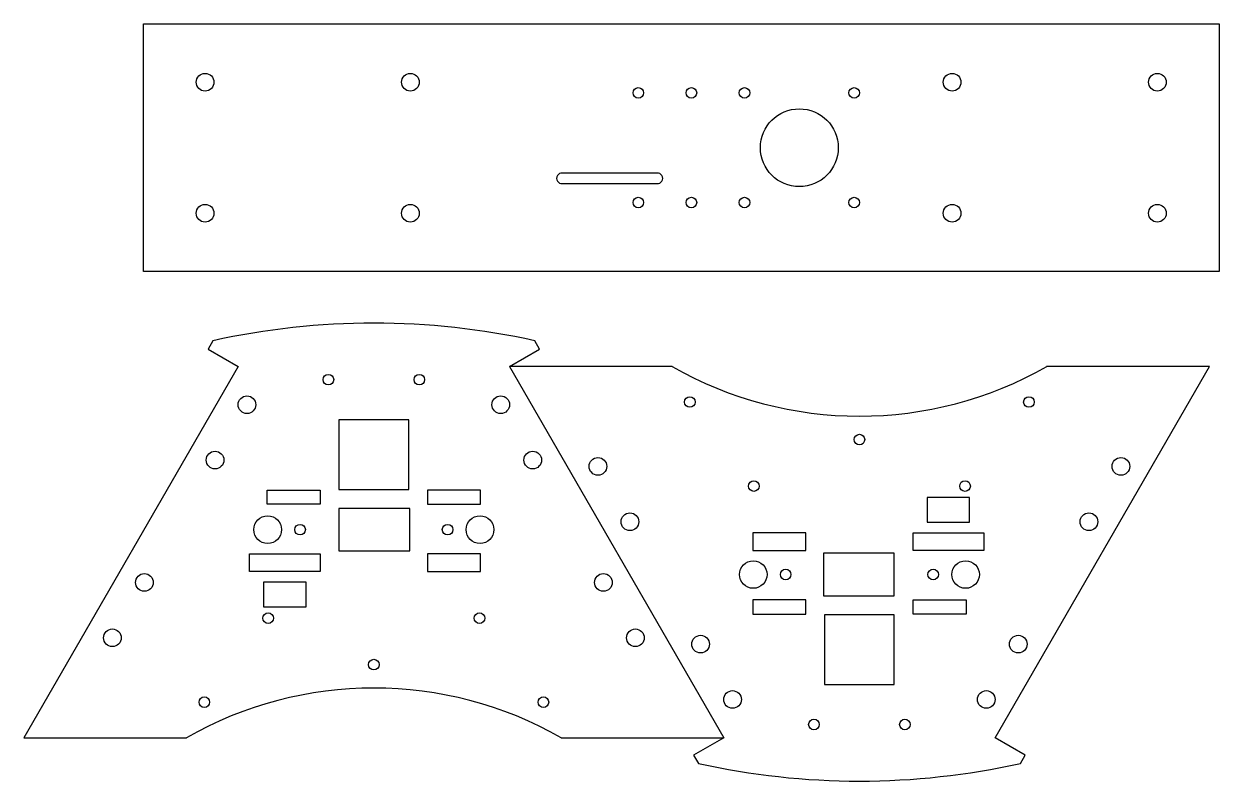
# Model space of a CAD drawing. Extents: x 365 to 703, y -304 to -90.
import ezdxf

# ---------------------------------------------------------------- set-up
doc = ezdxf.new("R2010")
doc.units = 0
doc.header["$MEASUREMENT"] = 0
doc.layers.add('LASERCUTPIECES$LASERCUT100', color=80, linetype='CONTINUOUS')
doc.layers.add('LASERCUTPIECES$LASERCUT10M', color=1, linetype='CONTINUOUS')

msp = doc.modelspace()

# ---------------------------------------------------------------- linework, layer by layer
at = {"layer": 'LASERCUTPIECES$LASERCUT100'}
for p, q in [((418.65, -179.68), (417.29, -182.03)), ((417.29, -182.03), (425.82, -186.95)), ((502.47, -186.95), (511, -182.03)), ((511, -182.03), (509.64, -179.68)), ((425.82, -186.95), (365.24, -291.87)), ((548.45, -186.95), (502.47, -186.95)), ((502.47, -186.95), (563.04, -291.87)), ((639.69, -291.87), (700.27, -186.95)), ((700.27, -186.95), (654.28, -186.95)), ((365.24, -291.87), (411.23, -291.87)), ((517.06, -291.87), (563.04, -291.87)), ((563.04, -291.87), (554.51, -296.8)), ((648.22, -296.8), (639.69, -291.87)), ((554.51, -296.8), (555.87, -299.15)), ((646.87, -299.15), (648.22, -296.8))]:
    msp.add_line(p, q, dxfattribs=at)
msp.add_lwpolyline([(399.01, -90.12), (703.01, -90.12), (703.01, -160.12), (399.01, -160.12)], close=True, dxfattribs=at)
for centre, radius, start, end in [((464.14, -384.59), 209.9, 77.4817, 102.5183), ((601.37, -94.23), 106.76, 240.2863, 299.7137), ((464.14, -384.59), 106.76, 60.2863, 119.7137), ((601.37, -94.23), 209.9, 257.4817, 282.5183)]:
    msp.add_arc(centre, radius, start, end, dxfattribs=at)
at = {"layer": 'LASERCUTPIECES$LASERCUT10M'}
for p, q in [((544.13, -132.27), (517.44, -132.27)), ((517.44, -135.27), (544.13, -135.27)), ((473.99, -202.02), (454.29, -202.02)), ((454.29, -202.02), (454.29, -221.72)), ((473.99, -221.72), (473.99, -202.02)), ((454.29, -221.72), (473.99, -221.72)), ((591.52, -257.1), (591.52, -276.8)), ((611.22, -257.1), (591.52, -257.1)), ((611.22, -276.8), (611.22, -257.1)), ((591.52, -276.8), (611.22, -276.8))]:
    msp.add_line(p, q, dxfattribs=at)
for points in [[(434, -221.87), (449, -221.87), (449, -225.87), (434, -225.87)], [(494.29, -221.87), (479.29, -221.87), (479.29, -225.87), (494.29, -225.87)], [(620.52, -230.95), (632.52, -230.95), (632.52, -223.95), (620.52, -223.95)], [(474.29, -227.07), (454.29, -227.07), (454.29, -239.07), (474.29, -239.07)], [(571.22, -238.95), (586.22, -238.95), (586.22, -233.95), (571.22, -233.95)], [(636.52, -238.95), (616.52, -238.95), (616.52, -233.95), (636.52, -233.95)], [(591.22, -251.75), (611.22, -251.75), (611.22, -239.75), (591.22, -239.75)], [(429, -239.87), (449, -239.87), (449, -244.87), (429, -244.87)], [(494.29, -239.87), (479.29, -239.87), (479.29, -244.87), (494.29, -244.87)], [(445, -247.87), (433, -247.87), (433, -254.87), (445, -254.87)], [(571.22, -256.95), (586.22, -256.95), (586.22, -252.95), (571.22, -252.95)], [(631.52, -256.95), (616.52, -256.95), (616.52, -252.95), (631.52, -252.95)]]:
    msp.add_lwpolyline(points, close=True, dxfattribs=at)
at = {"layer": 'LASERCUTPIECES$LASERCUT10M', "extrusion": (7.72031e-05, 0, 1)}
for centre in [(416.45, -106.6, 0.04), (474.46, -106.6, 0.04), (416.45, -143.63, 0.04), (474.46, -143.63, 0.04)]:
    msp.add_circle(centre, 2.5, dxfattribs=at)
at = {"layer": 'LASERCUTPIECES$LASERCUT10M'}
for centre, radius in [((627.57, -106.6), 2.5), ((685.57, -106.6, 0), 2.5), ((538.88, -109.62), 1.5), ((553.88, -109.62), 1.5), ((568.88, -109.62), 1.5), ((599.88, -109.62), 1.5), ((584.38, -125.12), 11), ((538.88, -140.62), 1.5), ((553.88, -140.62), 1.5), ((568.88, -140.62), 1.5), ((599.88, -140.62), 1.5), ((627.57, -143.63), 2.5), ((685.57, -143.63, 0), 2.5), ((451.29, -190.67), 1.5), ((476.99, -190.67), 1.5), ((428.29, -197.75), 2.5), ((500, -197.75), 2.5), ((553.45, -196.99), 1.5), ((649.28, -196.99), 1.5), ((601.37, -207.61), 1.5), ((419.25, -213.4), 2.5), ((509.04, -213.4), 2.5), ((527.47, -215.19), 2.5), ((675.26, -215.19), 2.5), ((571.52, -220.75), 1.5), ((631.22, -220.75), 1.5), ((434.14, -233.07), 3.9), ((494.14, -233.07), 3.9), ((536.51, -230.84), 2.5), ((666.23, -230.84), 2.5), ((443.29, -233.07), 1.5), ((484.99, -233.07), 1.5), ((571.37, -245.75), 3.9), ((631.37, -245.75), 3.9), ((399.28, -247.99), 2.5), ((529.01, -247.99), 2.5), ((580.52, -245.75), 1.5), ((622.22, -245.75), 1.5), ((434.29, -258.07), 1.5), ((493.99, -258.07), 1.5), ((390.25, -263.64), 2.5), ((538.04, -263.64), 2.5), ((556.48, -265.43), 2.5), ((646.26, -265.43), 2.5), ((464.14, -271.21), 1.5), ((416.23, -281.84), 1.5), ((512.06, -281.84), 1.5), ((565.51, -281.07), 2.5), ((637.23, -281.07), 2.5), ((588.52, -288.15), 1.5), ((614.22, -288.15), 1.5)]:
    msp.add_circle(centre, radius, dxfattribs=at)
for centre, start, end in [((517.3, -133.77), 84.5584, 275.4416), ((544.27, -133.77), 264.5584, 95.4416)]:
    msp.add_arc(centre, 1.51, start, end, dxfattribs=at)

doc.saveas('drawing.dxf')
